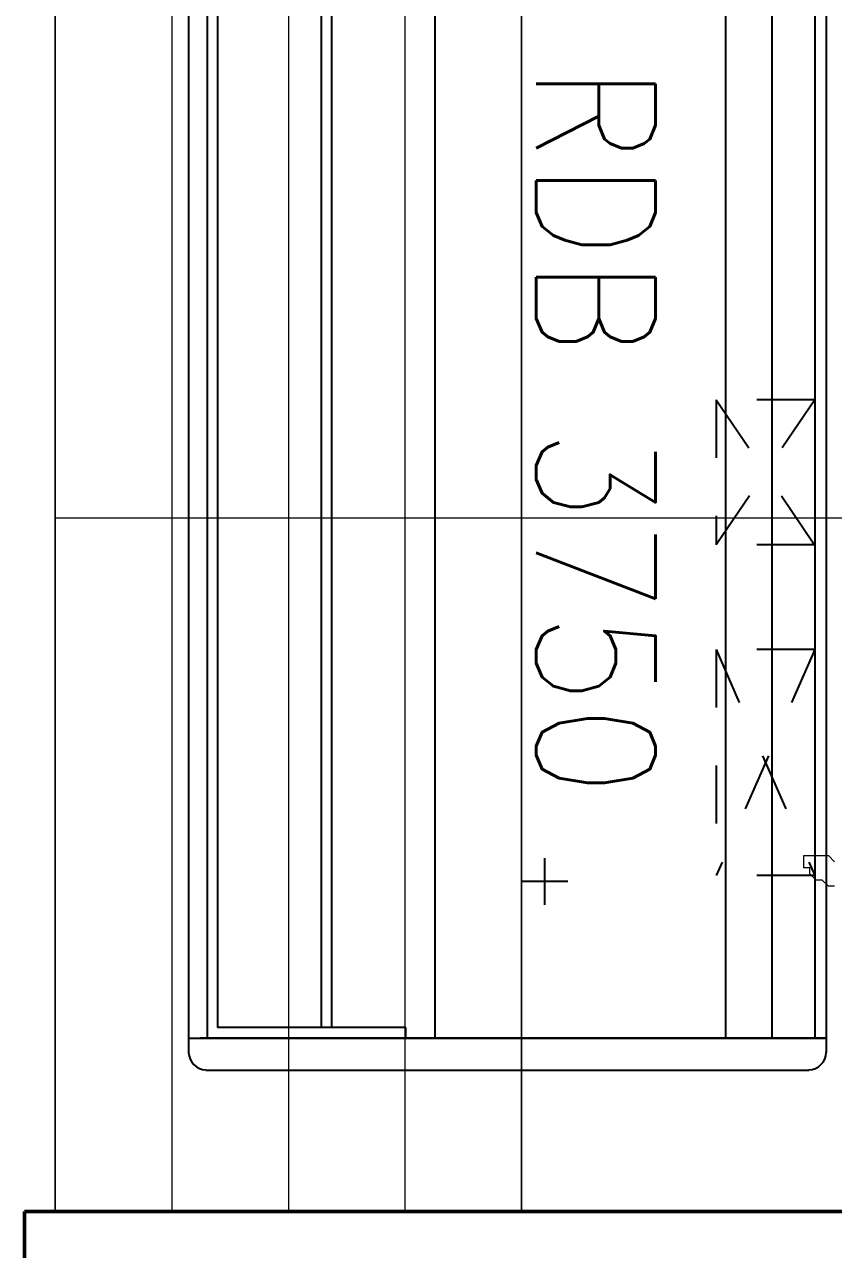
# Model space of a CAD drawing. Header units: millimetres. Extents: x 0.4 to 34.5, y 0.3 to 53.8.
# Drawn here: x 25.468 to 26.863, y 15.276 to 17.387 of the extents above; entities that cross this region are included whole.
import ezdxf
from ezdxf.enums import TextEntityAlignment as Align

# ---------------------------------------------------------------- set-up
doc = ezdxf.new("R2010")
doc.units = ezdxf.units.MM
doc.header["$MEASUREMENT"] = 0
doc.linetypes.add('TRATTEGGIATA2', pattern=[0.375, 0.25, -0.125])
for name, color, linetype in [('BANCHI', 3, 'Continuous'), ('GOP', 1, 'Continuous'), ('Layer 1', 7, 'Continuous'), ('QUADRO_ELETTRICO', 8, 'Continuous'), ('TESTI20', 3, 'Continuous')]:
    doc.layers.add(name, color=color, linetype=linetype)
doc.styles.add('ROMANS20', font='ROMANS8.SHX', dxfattribs={"width": 0.9, "height": 2})

# ---------------------------------------------------------------- blocks, each defined once
blk = doc.blocks.new('PIAZZOLLA RDB 375')
for p, q in [((3480, -446), (3480, -526)), ((3440, -486), (3520, -486))]:
    blk.add_line(p, q)
at = {"layer": 'BANCHI'}
for p, q in [((0, 0), (3750, 0)), ((3750, -20), (3750, 0)), ((0, -94), (3750, -94)), ((0, -174), (3750, -174)), ((0, -675, 7688.6), (3750, -675, 7688.6)), ((3750, -725, 7688.6), (3732, -725, 7688.6)), ((3732, -725, 7688.6), (3732, -1050, 7688.6)), ((1884, -853.5, 7688.6), (3732, -853.5, 7688.6)), ((1884, -871.5, 7688.6), (3732, -871.5, 7688.6)), ((18, -1050, 7688.6), (3732, -1050, 7688.6)), ((0, -1100), (3750, -1100))]:
    blk.add_line(p, q, dxfattribs=at)
at = {"layer": 'GOP'}
for p, q in [((0, -20), (3750, -20)), ((3750, -1100), (3750, -20)), ((0, -1068), (3750, -1068))]:
    blk.add_line(p, q, dxfattribs=at)
at = {"layer": 'QUADRO_ELETTRICO', "linetype": 'TRATTEGGIATA2'}
for p, q in [((2650, -20), (2900, -20)), ((2650, -20), (2650, -190)), ((2650, -190), (2900, -20)), ((2650, -20), (2900, -190)), ((2900, -20), (2900, -190)), ((3080, -20), (3470, -20)), ((3080, -20), (3080, -190)), ((3080, -190), (3470, -20)), ((3080, -20), (3470, -190)), ((3470, -20), (3470, -190)), ((2650, -190), (2900, -190)), ((3080, -190), (3470, -190))]:
    blk.add_line(p, q, dxfattribs=at)
at = {"layer": 'TESTI20', "style": 'ROMANS20', "width": 0.9}
blk.add_text('PIAZZOLLA RDB 3750', height=205.514, dxfattribs=at).set_placement((2002.1, -397.4), align=Align.MIDDLE_CENTER)
blk = doc.blocks.new('PIAZZOLLA STD DX')
at = {"layer": 'BANCHI'}
for p, q in [((0, 0), (25, 0)), ((55, -1070), (55, -30)), ((55, -30), (55, -30)), ((55, -1070), (55, -1070)), ((0, -1100), (0, -1080)), ((0, -1100), (25, -1100))]:
    blk.add_line(p, q, dxfattribs=at)
for centre, start, end in [((23.2, -31.8), 3.1658, 86.8342), ((23.2, -1068.2), 273.1658, 356.8342)]:
    blk.add_arc(centre, 31.8, start, end, dxfattribs=at)
at = {"layer": 'GOP'}
blk.add_line((0, 0), (0, -1080), dxfattribs=at)

msp = doc.modelspace()

# ---------------------------------------------------------------- linework, layer by layer
at = {"layer": 'Layer 1', "color": 33, "lineweight": 5, "true_color": 0xcc9966}
for points in [[(25.5208, 15.3411), (25.5208, 21.6913)], [(25.5208, 21.6913), (25.5208, 15.3411)], [(25.7219, 21.6913), (25.7219, 15.3411)], [(25.923, 21.6913), (25.923, 15.3411)], [(26.1241, 21.6913), (26.1241, 15.3411)], [(26.3252, 21.6913), (26.3252, 15.3411)], [(26.3252, 15.3411), (26.3252, 21.6913)]]:
    msp.add_lwpolyline(points, dxfattribs=at)
at = {"layer": 'Layer 1', "color": 31, "lineweight": 5, "true_color": 0xddba99}
msp.add_lwpolyline([(25.5208, 16.537), (28.6748, 16.537)], dxfattribs=at)
at = {"layer": 'Layer 1', "lineweight": 0}
msp.add_lwpolyline([(26.865, 15.902), (26.8544, 15.902), (26.8438, 15.9126), (26.8332, 15.9126), (26.8226, 15.9232), (26.8226, 15.9338), (26.812, 15.9338), (26.812, 15.9443), (26.812, 15.9549), (26.8226, 15.9549), (26.8332, 15.9549), (26.8438, 15.9549), (26.8544, 15.9549), (26.865, 15.9443)], dxfattribs=at)
at = {"layer": 'Layer 1', "color": 7, "lineweight": 5, "true_color": 0xffffff}
msp.add_lwpolyline([(26.865, 15.902), (26.8544, 15.902), (26.8438, 15.9126), (26.8332, 15.9126), (26.8226, 15.9232), (26.8226, 15.9338), (26.812, 15.9338), (26.812, 15.9443), (26.812, 15.9549), (26.8226, 15.9549), (26.8332, 15.9549), (26.8438, 15.9549), (26.8544, 15.9549), (26.865, 15.9443)], dxfattribs=at)
at = {"layer": 'Layer 1', "color": 7, "lineweight": 50, "true_color": 0xffffff}
for points in [[(29.3839, 15.3411), (25.4679, 15.3411)], [(25.4679, 15.3411), (25.4679, 14.2086)]]:
    msp.add_lwpolyline(points, dxfattribs=at)

# ---------------------------------------------------------------- block references
at = {"xscale": 0.001, "yscale": 0.001, "zscale": 0.001, "rotation": 270}
for name, p in [('PIAZZOLLA RDB 375', (26.8508, 19.3902)), ('PIAZZOLLA STD DX', (26.8508, 15.6402))]:
    msp.add_blockref(name, p, dxfattribs=at)

doc.saveas('drawing.dxf')
